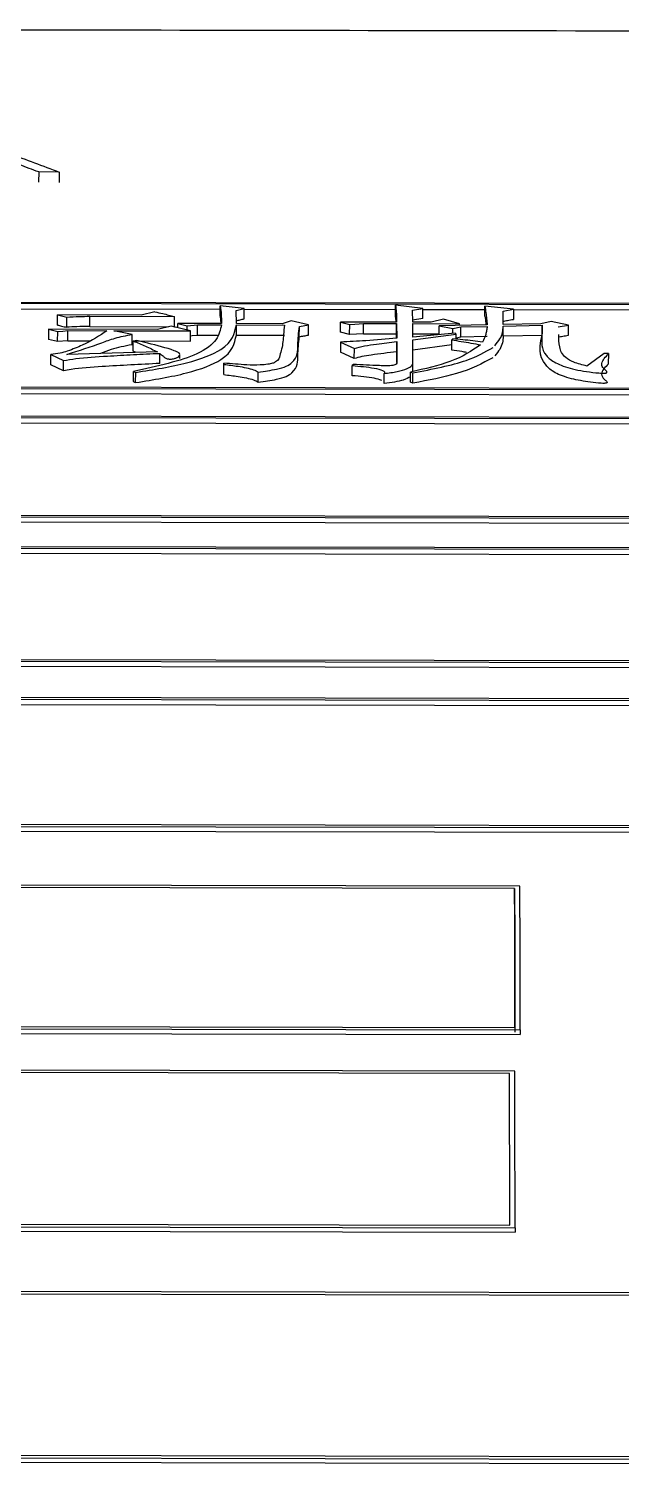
# Model space of a CAD drawing. Header units: millimetres. Extents: x 2104 to 4053, y 855 to 2233.
# Drawn here: x 2532.76 to 2538.36, y 2095.54 to 2109.11 of the extents above; entities that cross this region are included whole.
import ezdxf

# ---------------------------------------------------------------- set-up
doc = ezdxf.new("R2010")
doc.units = ezdxf.units.MM

msp = doc.modelspace()

# ---------------------------------------------------------------- linework, layer by layer
at = {"color": 7, "linetype": 'Continuous', "lineweight": 25}
for p, q in [((2532.855, 2107.76), (2532.854, 2107.662)), ((2533.05, 2107.759), (2532.855, 2107.76)), ((2547.486, 2106.5), (2525.503, 2106.541)), ((2547.436, 2106.488), (2525.553, 2106.529)), ((2531.541, 2106.469), (2534.57, 2106.464)), ((2533.034, 2106.313), (2533.034, 2106.409)), ((2533.034, 2106.409), (2533.121, 2106.388)), ((2533.824, 2106.408), (2533.034, 2106.409)), ((2533.12, 2106.292), (2533.121, 2106.388)), ((2533.337, 2106.299), (2533.337, 2106.396)), ((2533.337, 2106.396), (2534.137, 2106.394)), ((2533.953, 2106.439), (2533.824, 2106.408)), ((2534.569, 2106.398), (2534.57, 2106.495)), ((2534.569, 2106.398), (2534.577, 2106.327)), ((2534.797, 2106.469), (2534.57, 2106.495)), ((2534.721, 2106.451), (2534.797, 2106.469)), ((2534.722, 2106.327), (2534.721, 2106.451)), ((2534.797, 2106.463), (2536.224, 2106.461)), ((2536.484, 2106.471), (2536.225, 2106.5)), ((2536.387, 2106.455), (2536.484, 2106.471)), ((2536.388, 2106.34), (2536.387, 2106.455)), ((2536.484, 2106.46), (2537.068, 2106.459)), ((2537.339, 2106.464), (2537.068, 2106.493)), ((2537.068, 2106.396), (2537.068, 2106.493)), ((2537.242, 2106.446), (2537.339, 2106.464)), ((2537.242, 2106.317), (2537.242, 2106.446)), ((2537.339, 2106.459), (2539.079, 2106.455)), ((2532.948, 2106.274), (2533.035, 2106.253)), ((2533.976, 2106.272), (2532.948, 2106.274)), ((2533.034, 2106.157), (2533.035, 2106.253)), ((2533.132, 2106.261), (2533.5, 2106.26)), ((2533.132, 2106.164), (2533.132, 2106.261)), ((2533.337, 2106.299), (2534.08, 2106.298)), ((2533.565, 2106.26), (2534.289, 2106.258)), ((2533.738, 2106.224), (2533.565, 2106.26)), ((2534.105, 2106.304), (2533.976, 2106.272)), ((2534.289, 2106.258), (2534.105, 2106.304)), ((2534.131, 2106.298), (2534.137, 2106.298)), ((2534.17, 2106.328), (2534.257, 2106.307)), ((2534.581, 2106.327), (2534.17, 2106.328)), ((2534.17, 2106.288), (2534.17, 2106.328)), ((2534.257, 2106.307), (2534.354, 2106.314)), ((2534.257, 2106.267), (2534.257, 2106.307)), ((2534.354, 2106.314), (2534.581, 2106.314)), ((2534.354, 2106.218), (2534.354, 2106.314)), ((2535.154, 2106.326), (2534.722, 2106.327)), ((2534.722, 2106.218), (2534.722, 2106.314)), ((2534.722, 2106.314), (2535.176, 2106.313)), ((2535.241, 2106.353), (2535.154, 2106.326)), ((2535.403, 2106.315), (2535.241, 2106.353)), ((2535.316, 2106.203), (2535.317, 2106.299)), ((2535.317, 2106.299), (2535.403, 2106.315)), ((2535.706, 2106.341), (2535.793, 2106.32)), ((2536.236, 2106.34), (2535.706, 2106.341)), ((2535.706, 2106.245), (2535.706, 2106.341)), ((2535.792, 2106.224), (2535.793, 2106.32)), ((2535.922, 2106.327), (2536.236, 2106.327)), ((2535.922, 2106.231), (2535.922, 2106.327)), ((2536.236, 2106.327), (2536.237, 2106.19)), ((2536.236, 2106.231), (2536.236, 2106.327)), ((2536.484, 2106.374), (2536.387, 2106.359)), ((2536.561, 2106.34), (2536.388, 2106.34)), ((2536.388, 2106.327), (2536.831, 2106.326)), ((2536.388, 2106.2), (2536.388, 2106.327)), ((2536.679, 2106.368), (2536.561, 2106.34)), ((2537.091, 2106.315), (2536.636, 2106.305)), ((2536.636, 2106.305), (2536.766, 2106.281)), ((2536.831, 2106.326), (2536.679, 2106.368)), ((2536.766, 2106.281), (2536.842, 2106.296)), ((2536.766, 2106.236), (2536.766, 2106.281)), ((2536.831, 2106.309), (2536.831, 2106.326)), ((2536.842, 2106.296), (2537.091, 2106.301)), ((2537.599, 2106.324), (2537.242, 2106.317)), ((2537.242, 2106.304), (2537.61, 2106.311)), ((2537.242, 2106.208), (2537.242, 2106.304)), ((2537.696, 2106.348), (2537.599, 2106.324)), ((2537.61, 2106.215), (2537.61, 2106.311)), ((2537.859, 2106.313), (2537.696, 2106.348)), ((2537.762, 2106.297), (2537.859, 2106.313)), ((2533.034, 2106.157), (2532.948, 2106.178)), ((2533.132, 2106.164), (2533.034, 2106.157)), ((2533.132, 2106.164), (2533.337, 2106.164)), ((2533.737, 2106.128), (2533.738, 2106.224)), ((2533.737, 2106.163), (2534.289, 2106.162)), ((2533.781, 2106.167), (2533.749, 2106.162)), ((2534.354, 2106.218), (2534.545, 2106.218)), ((2534.722, 2106.218), (2535.176, 2106.217)), ((2535.792, 2106.224), (2535.706, 2106.245)), ((2535.707, 2106.153), (2535.837, 2106.092)), ((2535.707, 2106.153), (2535.707, 2106.057)), ((2535.922, 2106.231), (2535.792, 2106.224)), ((2535.922, 2106.231), (2536.236, 2106.231)), ((2536.236, 2106.19), (2536.236, 2106.231)), ((2536.237, 2106.157), (2536.238, 2105.96)), ((2536.237, 2106.061), (2536.237, 2106.157)), ((2536.387, 2106.23), (2536.636, 2106.23)), ((2536.788, 2106.238), (2536.388, 2106.2)), ((2536.388, 2106.173), (2536.799, 2106.227)), ((2536.389, 2105.957), (2536.388, 2106.173)), ((2536.756, 2106.125), (2536.388, 2106.077)), ((2536.767, 2106.183), (2536.756, 2106.173)), ((2536.756, 2106.077), (2536.756, 2106.173)), ((2536.799, 2106.227), (2536.788, 2106.238)), ((2536.799, 2106.18), (2536.799, 2106.227)), ((2536.842, 2106.2), (2536.799, 2106.191)), ((2537.091, 2106.205), (2536.842, 2106.2)), ((2537.61, 2106.215), (2537.242, 2106.208)), ((2532.971, 2106.034), (2533.089, 2105.978)), ((2533.089, 2105.882), (2533.089, 2105.978)), ((2533.976, 2106.06), (2533.122, 2106.036)), ((2533.777, 2106.054), (2533.749, 2106.066)), ((2533.998, 2105.95), (2533.998, 2106.046)), ((2534.187, 2105.996), (2534.187, 2106.031)), ((2535.836, 2105.996), (2535.707, 2106.057)), ((2535.836, 2105.996), (2535.837, 2106.092)), ((2536.237, 2105.958), (2536.237, 2106.061)), ((2538.195, 2106.046), (2538.033, 2105.926)), ((2538.238, 2106.043), (2538.195, 2106.046)), ((2538.238, 2105.947), (2538.239, 2106.043)), ((2533.089, 2105.882), (2532.97, 2105.938)), ((2533.75, 2105.874), (2533.772, 2105.866)), ((2533.771, 2105.77), (2533.772, 2105.866)), ((2534.604, 2105.952), (2534.604, 2105.941)), ((2534.604, 2105.856), (2534.604, 2105.952)), ((2534.604, 2105.845), (2534.604, 2105.941)), ((2534.604, 2105.845), (2534.604, 2105.856)), ((2534.929, 2105.773), (2534.929, 2105.869)), ((2535.827, 2105.941), (2535.816, 2105.93)), ((2535.816, 2105.834), (2535.816, 2105.93)), ((2536.368, 2105.869), (2536.389, 2105.861)), ((2536.368, 2105.774), (2536.368, 2105.869)), ((2536.389, 2105.875), (2536.389, 2105.957)), ((2525.506, 2105.728), (2547.489, 2105.687)), ((2525.556, 2105.741), (2547.439, 2105.7)), ((2536.389, 2105.765), (2536.368, 2105.774)), ((2525.506, 2105.679), (2547.489, 2105.638)), ((2547.44, 2105.424), (2525.457, 2105.465)), ((2547.39, 2105.41), (2525.507, 2105.451)), ((2525.507, 2105.403), (2547.39, 2105.362)), ((2525.46, 2104.514), (2547.443, 2104.473)), ((2525.51, 2104.53), (2547.393, 2104.489)), ((2525.46, 2104.467), (2547.443, 2104.426)), ((2547.494, 2104.191), (2525.511, 2104.232)), ((2547.444, 2104.176), (2525.561, 2104.216)), ((2525.561, 2104.17), (2547.444, 2104.129)), ((2525.514, 2103.149), (2547.497, 2103.108)), ((2525.564, 2103.166), (2547.447, 2103.126)), ((2525.514, 2103.103), (2547.496, 2103.062)), ((2547.447, 2102.765), (2525.464, 2102.806)), ((2547.397, 2102.747), (2525.514, 2102.788)), ((2525.514, 2102.742), (2547.397, 2102.701)), ((2525.467, 2101.589), (2547.45, 2101.549)), ((2525.467, 2101.545), (2547.449, 2101.504)), ((2525.517, 2101.609), (2547.4, 2101.568)), ((2537.4, 2101.01), (2525.418, 2101.032)), ((2537.35, 2100.99), (2525.468, 2101.012)), ((2537.35, 2100.99), (2537.35, 2100.945)), ((2525.419, 2099.675), (2537.402, 2099.653)), ((2525.419, 2099.632), (2537.402, 2099.61)), ((2525.469, 2099.697), (2537.352, 2099.675)), ((2537.402, 2099.653), (2537.402, 2099.61)), ((2537.353, 2099.264), (2525.37, 2099.286)), ((2537.303, 2099.241), (2525.42, 2099.263)), ((2525.371, 2097.763), (2537.354, 2097.741)), ((2525.372, 2097.805), (2537.354, 2097.783)), ((2525.422, 2097.829), (2537.304, 2097.807)), ((2537.354, 2097.783), (2537.354, 2097.741)), ((2547.455, 2097.152), (2525.322, 2097.193)), ((2547.405, 2097.128), (2525.372, 2097.169)), ((2525.323, 2095.621), (2547.456, 2095.58)), ((2525.323, 2095.58), (2547.456, 2095.539)), ((2525.373, 2095.647), (2547.406, 2095.606))]:
    msp.add_line(p, q, dxfattribs=at)
at = {"color": 7, "linetype": 'Continuous', "lineweight": 25, "flags": 128}
for points in [[(2533.05, 2107.759), (2533.05, 2107.704), (2533.05, 2107.661)], [(2534.137, 2106.298), (2534.137, 2106.352), (2534.137, 2106.394)], [(2534.797, 2106.372), (2534.797, 2106.426), (2534.797, 2106.469)], [(2536.224, 2106.403), (2536.224, 2106.457), (2536.225, 2106.5)], [(2536.484, 2106.374), (2536.484, 2106.428), (2536.484, 2106.471)], [(2537.339, 2106.464), (2537.339, 2106.41), (2537.339, 2106.367)], [(2532.948, 2106.274), (2532.948, 2106.22), (2532.948, 2106.178)], [(2533.035, 2106.253), (2533.083, 2106.257), (2533.132, 2106.261)], [(2534.289, 2106.162), (2534.289, 2106.216), (2534.289, 2106.258)], [(2535.403, 2106.219), (2535.403, 2106.273), (2535.403, 2106.315)], [(2535.793, 2106.32), (2535.841, 2106.323), (2535.882, 2106.325), (2535.922, 2106.327)], [(2536.636, 2106.223), (2536.636, 2106.263), (2536.636, 2106.305)], [(2536.842, 2106.2), (2536.842, 2106.254), (2536.842, 2106.296)], [(2537.859, 2106.217), (2537.859, 2106.271), (2537.859, 2106.313)], [(2533.749, 2106.066), (2533.749, 2106.12), (2533.749, 2106.162)], [(2534.289, 2106.213), (2534.305, 2106.214), (2534.354, 2106.218)], [(2532.97, 2105.938), (2532.97, 2105.962), (2532.97, 2105.986), (2532.971, 2106.034)], [(2533.75, 2105.779), (2533.75, 2105.813), (2533.75, 2105.844), (2533.75, 2105.874)], [(2536.119, 2105.76), (2536.119, 2105.788), (2536.119, 2105.816), (2536.119, 2105.856)], [(2536.389, 2105.765), (2536.389, 2105.8), (2536.389, 2105.83), (2536.389, 2105.861)], [(2533.75, 2105.779), (2533.755, 2105.776), (2533.761, 2105.774), (2533.771, 2105.77)]]:
    msp.add_lwpolyline(points, dxfattribs=at)
at = {"color": 7, "linetype": 'Continuous', "lineweight": 25}
for points, knots in [([(2548.672, 2109.073), (2546.631, 2109.077), (2540.803, 2109.087), (2533.452, 2109.099), (2528.155, 2109.11), (2526.651, 2109.113)], [0, 0, 0, 0, 0.278431, 0.79507, 1, 1, 1, 1]), ([(2532.124, 2108.091), (2532.155, 2108.08), (2532.306, 2108.029), (2532.537, 2107.949), (2532.815, 2107.848), (2532.971, 2107.789), (2533.05, 2107.759)], [0, 0, 0, 0, 0.098424, 0.492121, 0.746057, 1, 1, 1, 1]), ([(2532.855, 2107.76), (2532.824, 2107.771), (2532.764, 2107.794), (2532.665, 2107.831), (2532.596, 2107.856), (2532.558, 2107.87)], [0, 0, 0, 0, 0.30712, 0.614241, 1, 1, 1, 1]), ([(2533.121, 2106.388), (2533.16, 2106.391), (2533.231, 2106.395), (2533.305, 2106.396), (2533.337, 2106.396)], [0, 0, 0, 0, 0.558835, 1, 1, 1, 1]), ([(2533.953, 2106.439), (2533.978, 2106.433), (2534.021, 2106.423), (2534.082, 2106.408), (2534.119, 2106.399), (2534.137, 2106.394)], [0, 0, 0, 0, 0.403163, 0.701581, 1, 1, 1, 1]), ([(2534.57, 2106.495), (2534.573, 2106.467), (2534.579, 2106.425), (2534.581, 2106.369), (2534.581, 2106.341), (2534.581, 2106.327)], [0, 0, 0, 0, 0.504421, 0.752199, 1, 1, 1, 1]), ([(2536.232, 2106.34), (2536.231, 2106.345), (2536.23, 2106.367), (2536.227, 2106.387), (2536.224, 2106.403)], [0, 0, 0, 0, 0.250223, 1, 1, 1, 1]), ([(2536.225, 2106.5), (2536.228, 2106.478), (2536.233, 2106.441), (2536.235, 2106.388), (2536.236, 2106.356), (2536.236, 2106.34)], [0, 0, 0, 0, 0.406202, 0.703085, 1, 1, 1, 1]), ([(2537.068, 2106.493), (2537.072, 2106.472), (2537.079, 2106.432), (2537.086, 2106.373), (2537.089, 2106.334), (2537.091, 2106.315)], [0, 0, 0, 0, 0.353991, 0.676979, 1, 1, 1, 1]), ([(2537.068, 2106.396), (2537.072, 2106.376), (2537.077, 2106.349), (2537.08, 2106.321), (2537.081, 2106.314)], [0, 0, 0, 0, 0.756506, 1, 1, 1, 1]), ([(2533.5, 2106.26), (2533.43, 2106.213), (2533.33, 2106.146), (2533.159, 2106.077), (2533.06, 2106.046), (2533.001, 2106.038), (2532.971, 2106.034)], [0, 0, 0, 0, 0.552978, 0.800501, 0.899342, 1, 1, 1, 1]), ([(2533.034, 2106.313), (2533.046, 2106.31), (2533.067, 2106.305), (2533.096, 2106.298), (2533.112, 2106.294), (2533.12, 2106.292)], [0, 0, 0, 0, 0.4286111, 0.714305, 1, 1, 1, 1]), ([(2533.337, 2106.299), (2533.296, 2106.299), (2533.222, 2106.299), (2533.151, 2106.294), (2533.12, 2106.292)], [0, 0, 0, 0, 0.561086, 1, 1, 1, 1]), ([(2534.581, 2106.314), (2534.572, 2106.268), (2534.552, 2106.175), (2534.342, 2106.005), (2533.976, 2105.924), (2533.75, 2105.874)], [0, 0, 0, 0, 0.274438, 0.550747, 1, 1, 1, 1]), ([(2533.772, 2105.866), (2533.94, 2105.893), (2534.271, 2105.945), (2534.677, 2106.104), (2534.705, 2106.235), (2534.722, 2106.314)], [0, 0, 0, 0, 0.291315, 0.571379, 1, 1, 1, 1]), ([(2535.176, 2106.313), (2535.173, 2106.284), (2535.166, 2106.209), (2535.159, 2106.113), (2535.132, 2106.026), (2535.124, 2105.978), (2535.066, 2105.951), (2535.014, 2105.941), (2534.931, 2105.934), (2534.824, 2105.935), (2534.713, 2105.945), (2534.641, 2105.95), (2534.604, 2105.952)], [0, 0, 0, 0, 0.1811253, 0.4576889, 0.5792563, 0.7012124, 0.7313739, 0.7616486, 0.8049629, 0.874972, 0.9375719, 1, 1, 1, 1]), ([(2534.721, 2106.354), (2534.734, 2106.357), (2534.759, 2106.363), (2534.784, 2106.369), (2534.797, 2106.372)], [0, 0, 0, 0, 0.4999993, 1, 1, 1, 1]), ([(2534.929, 2105.869), (2534.989, 2105.877), (2535.088, 2105.891), (2535.2, 2105.923), (2535.307, 2105.999), (2535.298, 2106.13), (2535.31, 2106.241), (2535.317, 2106.299)], [0, 0, 0, 0, 0.117175, 0.195607, 0.273983, 0.617816, 1, 1, 1, 1]), ([(2537.091, 2106.301), (2537.089, 2106.288), (2537.086, 2106.262), (2537.076, 2106.213), (2537.059, 2106.176), (2537.048, 2106.153)], [0, 0, 0, 0, 0.265329, 0.530676, 1, 1, 1, 1]), ([(2537.163, 2106.118), (2537.181, 2106.14), (2537.216, 2106.181), (2537.239, 2106.243), (2537.241, 2106.283), (2537.242, 2106.304)], [0, 0, 0, 0, 0.343365, 0.670574, 1, 1, 1, 1]), ([(2537.241, 2106.349), (2537.255, 2106.352), (2537.278, 2106.356), (2537.31, 2106.362), (2537.329, 2106.366), (2537.339, 2106.367)], [0, 0, 0, 0, 0.420135, 0.710067, 1, 1, 1, 1]), ([(2537.61, 2106.311), (2537.61, 2106.28), (2537.609, 2106.186), (2537.593, 2106.064), (2537.727, 2105.955), (2537.887, 2105.896), (2538.055, 2105.868), (2538.163, 2105.859), (2538.194, 2105.858), (2538.208, 2105.859), (2538.216, 2105.861), (2538.221, 2105.863), (2538.224, 2105.868), (2538.215, 2105.885), (2538.174, 2105.911), (2538.167, 2105.97), (2538.209, 2106.013), (2538.239, 2106.043)], [0, 0, 0, 0, 0.135327, 0.406325, 0.505863, 0.604599, 0.704193, 0.727758, 0.736924, 0.740734, 0.744584, 0.747978, 0.752269, 0.763986, 0.816092, 0.868751, 1, 1, 1, 1]), ([(2533.122, 2106.036), (2533.235, 2106.072), (2533.393, 2106.122), (2533.57, 2106.192), (2533.681, 2106.214), (2533.738, 2106.224)], [0, 0, 0, 0, 0.558592, 0.777619, 1, 1, 1, 1]), ([(2533.737, 2106.128), (2533.668, 2106.114), (2533.553, 2106.09), (2533.471, 2106.058), (2533.439, 2106.045)], [0, 0, 0, 0, 0.604836, 1, 1, 1, 1]), ([(2533.749, 2106.162), (2533.788, 2106.146), (2533.848, 2106.122), (2533.921, 2106.087), (2533.958, 2106.069), (2533.976, 2106.06)], [0, 0, 0, 0, 0.47738, 0.738597, 1, 1, 1, 1]), ([(2533.771, 2105.77), (2533.94, 2105.797), (2534.27, 2105.85), (2534.676, 2106.008), (2534.705, 2106.139), (2534.722, 2106.218)], [0, 0, 0, 0, 0.291461, 0.571537, 1, 1, 1, 1]), ([(2533.998, 2106.046), (2534.004, 2106.041), (2534.016, 2106.033), (2534.035, 2106.02), (2534.041, 2106.007), (2534.056, 2105.999), (2534.073, 2105.994), (2534.086, 2105.992), (2534.099, 2105.991), (2534.113, 2105.992), (2534.135, 2105.996), (2534.161, 2106.004), (2534.185, 2106.017), (2534.19, 2106.035), (2534.179, 2106.054), (2534.082, 2106.093), (2533.941, 2106.129), (2533.816, 2106.159), (2533.781, 2106.167)], [0, 0, 0, 0, 0.045749, 0.095482, 0.134462, 0.173995, 0.189093, 0.204332, 0.214834, 0.225309, 0.245321, 0.286806, 0.333021, 0.398218, 0.456081, 0.530646, 0.870563, 1, 1, 1, 1]), ([(2534.929, 2105.773), (2534.989, 2105.782), (2535.088, 2105.795), (2535.2, 2105.827), (2535.307, 2105.903), (2535.298, 2106.033), (2535.31, 2106.144), (2535.316, 2106.203)], [0, 0, 0, 0, 0.117239, 0.19568, 0.274068, 0.616159, 1, 1, 1, 1]), ([(2535.317, 2106.203), (2535.324, 2106.204), (2535.338, 2106.207), (2535.36, 2106.211), (2535.381, 2106.215), (2535.396, 2106.218), (2535.403, 2106.219)], [0, 0, 0, 0, 0.25, 0.5, 0.749999, 1, 1, 1, 1]), ([(2536.237, 2106.19), (2536.14, 2106.181), (2535.967, 2106.164), (2535.787, 2106.156), (2535.707, 2106.153)], [0, 0, 0, 0, 0.559472, 1, 1, 1, 1]), ([(2535.837, 2106.092), (2535.867, 2106.101), (2535.929, 2106.118), (2536.07, 2106.137), (2536.174, 2106.149), (2536.237, 2106.157)], [0, 0, 0, 0, 0.273032, 0.55439, 1, 1, 1, 1]), ([(2537.027, 2106.126), (2536.946, 2106.07), (2536.801, 2105.97), (2536.502, 2105.9), (2536.368, 2105.869)], [0, 0, 0, 0, 0.552065, 1, 1, 1, 1]), ([(2536.756, 2106.173), (2536.786, 2106.168), (2536.848, 2106.159), (2536.939, 2106.144), (2536.997, 2106.132), (2537.027, 2106.126)], [0, 0, 0, 0, 0.318997, 0.658815, 1, 1, 1, 1]), ([(2537.048, 2106.153), (2537.017, 2106.157), (2536.955, 2106.164), (2536.861, 2106.174), (2536.798, 2106.18), (2536.767, 2106.183)], [0, 0, 0, 0, 0.335824, 0.667868, 1, 1, 1, 1]), ([(2537.242, 2106.208), (2537.241, 2106.187), (2537.238, 2106.145), (2537.213, 2106.083), (2537.18, 2106.043), (2537.164, 2106.022)], [0, 0, 0, 0, 0.34042, 0.66882, 1, 1, 1, 1]), ([(2538.238, 2105.947), (2538.205, 2105.915), (2538.155, 2105.867), (2538.185, 2105.808), (2538.22, 2105.782), (2538.224, 2105.771), (2538.221, 2105.767), (2538.216, 2105.765), (2538.208, 2105.763), (2538.191, 2105.762), (2538.141, 2105.764), (2538.034, 2105.777), (2537.869, 2105.806), (2537.719, 2105.862), (2537.564, 2106.003), (2537.589, 2106.121), (2537.61, 2106.215)], [0, 0, 0, 0, 0.136892, 0.206087, 0.239991, 0.248521, 0.251978, 0.255475, 0.258432, 0.263211, 0.275087, 0.31687, 0.399945, 0.498304, 0.599994, 1, 1, 1, 1]), ([(2537.761, 2106.201), (2537.776, 2106.204), (2537.799, 2106.207), (2537.831, 2106.213), (2537.849, 2106.216), (2537.859, 2106.217)], [0, 0, 0, 0, 0.4398242, 0.7199116, 1, 1, 1, 1]), ([(2538.033, 2105.926), (2537.989, 2105.937), (2537.901, 2105.959), (2537.803, 2106.022), (2537.767, 2106.113), (2537.767, 2106.185), (2537.767, 2106.224)], [0, 0, 0, 0, 0.153677, 0.303378, 0.62182, 1, 1, 1, 1]), ([(2533.089, 2105.978), (2533.128, 2105.984), (2533.255, 2106.006), (2533.486, 2106.019), (2533.75, 2106.035), (2533.915, 2106.042), (2533.998, 2106.046)], [0, 0, 0, 0, 0.141538, 0.46861, 0.734143, 1, 1, 1, 1]), ([(2536.237, 2106.061), (2536.156, 2106.051), (2536.045, 2106.037), (2535.905, 2106.017), (2535.859, 2106.003), (2535.836, 2105.996)], [0, 0, 0, 0, 0.565936, 0.786556, 1, 1, 1, 1]), ([(2536.389, 2105.861), (2536.573, 2105.897), (2536.897, 2105.96), (2537.071, 2106.058), (2537.146, 2106.101)], [0, 0, 0, 0, 0.567325, 1, 1, 1, 1]), ([(2537.145, 2106.005), (2537.045, 2105.951), (2536.863, 2105.853), (2536.536, 2105.792), (2536.389, 2105.765)], [0, 0, 0, 0, 0.551235, 1, 1, 1, 1]), ([(2536.896, 2106.054), (2536.882, 2106.057), (2536.836, 2106.065), (2536.788, 2106.072), (2536.756, 2106.077)], [0, 0, 0, 0, 0.322585, 1, 1, 1, 1]), ([(2533.998, 2105.95), (2533.907, 2105.946), (2533.724, 2105.937), (2533.445, 2105.92), (2533.222, 2105.907), (2533.113, 2105.886), (2533.089, 2105.882)], [0, 0, 0, 0, 0.2929305, 0.5858933, 0.9105488, 1, 1, 1, 1]), ([(2534.604, 2105.941), (2534.65, 2105.936), (2534.724, 2105.927), (2534.817, 2105.91), (2534.888, 2105.893), (2534.916, 2105.877), (2534.929, 2105.869)], [0, 0, 0, 0, 0.347969, 0.570232, 0.788278, 1, 1, 1, 1]), ([(2534.604, 2105.845), (2534.649, 2105.84), (2534.724, 2105.831), (2534.817, 2105.814), (2534.888, 2105.797), (2534.915, 2105.781), (2534.929, 2105.774)], [0, 0, 0, 0, 0.3480663, 0.5703559, 0.7883788, 1, 1, 1, 1]), ([(2535.816, 2105.93), (2535.888, 2105.924), (2535.995, 2105.915), (2536.098, 2105.89), (2536.124, 2105.87), (2536.121, 2105.86), (2536.119, 2105.856)], [0, 0, 0, 0, 0.514844, 0.772377, 0.886812, 1, 1, 1, 1]), ([(2536.238, 2105.96), (2536.238, 2105.955), (2536.237, 2105.945), (2536.202, 2105.93), (2536.137, 2105.927), (2536.013, 2105.932), (2535.909, 2105.937), (2535.827, 2105.941)], [0, 0, 0, 0, 0.1114431, 0.2238093, 0.3523203, 0.4874731, 1, 1, 1, 1]), ([(2536.119, 2105.856), (2536.161, 2105.861), (2536.244, 2105.872), (2536.334, 2105.898), (2536.383, 2105.928), (2536.387, 2105.948), (2536.389, 2105.957)], [0, 0, 0, 0, 0.29085, 0.572683, 0.787736, 1, 1, 1, 1]), ([(2536.096, 2105.79), (2536.073, 2105.797), (2535.998, 2105.821), (2535.89, 2105.829), (2535.816, 2105.834)], [0, 0, 0, 0, 0.312978, 1, 1, 1, 1]), ([(2536.368, 2105.825), (2536.347, 2105.814), (2536.293, 2105.784), (2536.186, 2105.769), (2536.119, 2105.76)], [0, 0, 0, 0, 0.378518, 1, 1, 1, 1]), ([(2537.352, 2099.675), (2537.352, 2099.814), (2537.352, 2100.094), (2537.351, 2100.533), (2537.351, 2100.828), (2537.35, 2100.99)], [0, 0, 0, 0, 0.30968, 0.619361, 1, 1, 1, 1]), ([(2537.402, 2099.653), (2537.402, 2099.793), (2537.402, 2100.072), (2537.401, 2100.526), (2537.401, 2100.834), (2537.4, 2101.01)], [0, 0, 0, 0, 0.300085, 0.600171, 1, 1, 1, 1]), ([(2537.35, 2100.945), (2537.351, 2100.706), (2537.351, 2100.279), (2537.352, 2099.829), (2537.352, 2099.631)], [0, 0, 0, 0, 0.559998, 1, 1, 1, 1]), ([(2537.304, 2097.807), (2537.304, 2097.959), (2537.304, 2098.262), (2537.303, 2098.742), (2537.303, 2099.064), (2537.303, 2099.241)], [0, 0, 0, 0, 0.30968, 0.619361, 1, 1, 1, 1]), ([(2537.354, 2097.783), (2537.354, 2097.935), (2537.354, 2098.239), (2537.353, 2098.734), (2537.353, 2099.071), (2537.353, 2099.264)], [0, 0, 0, 0, 0.300085, 0.600171, 1, 1, 1, 1])]:
    msp.add_open_spline(points, degree=3, knots=knots, dxfattribs=at)

doc.saveas('drawing.dxf')
